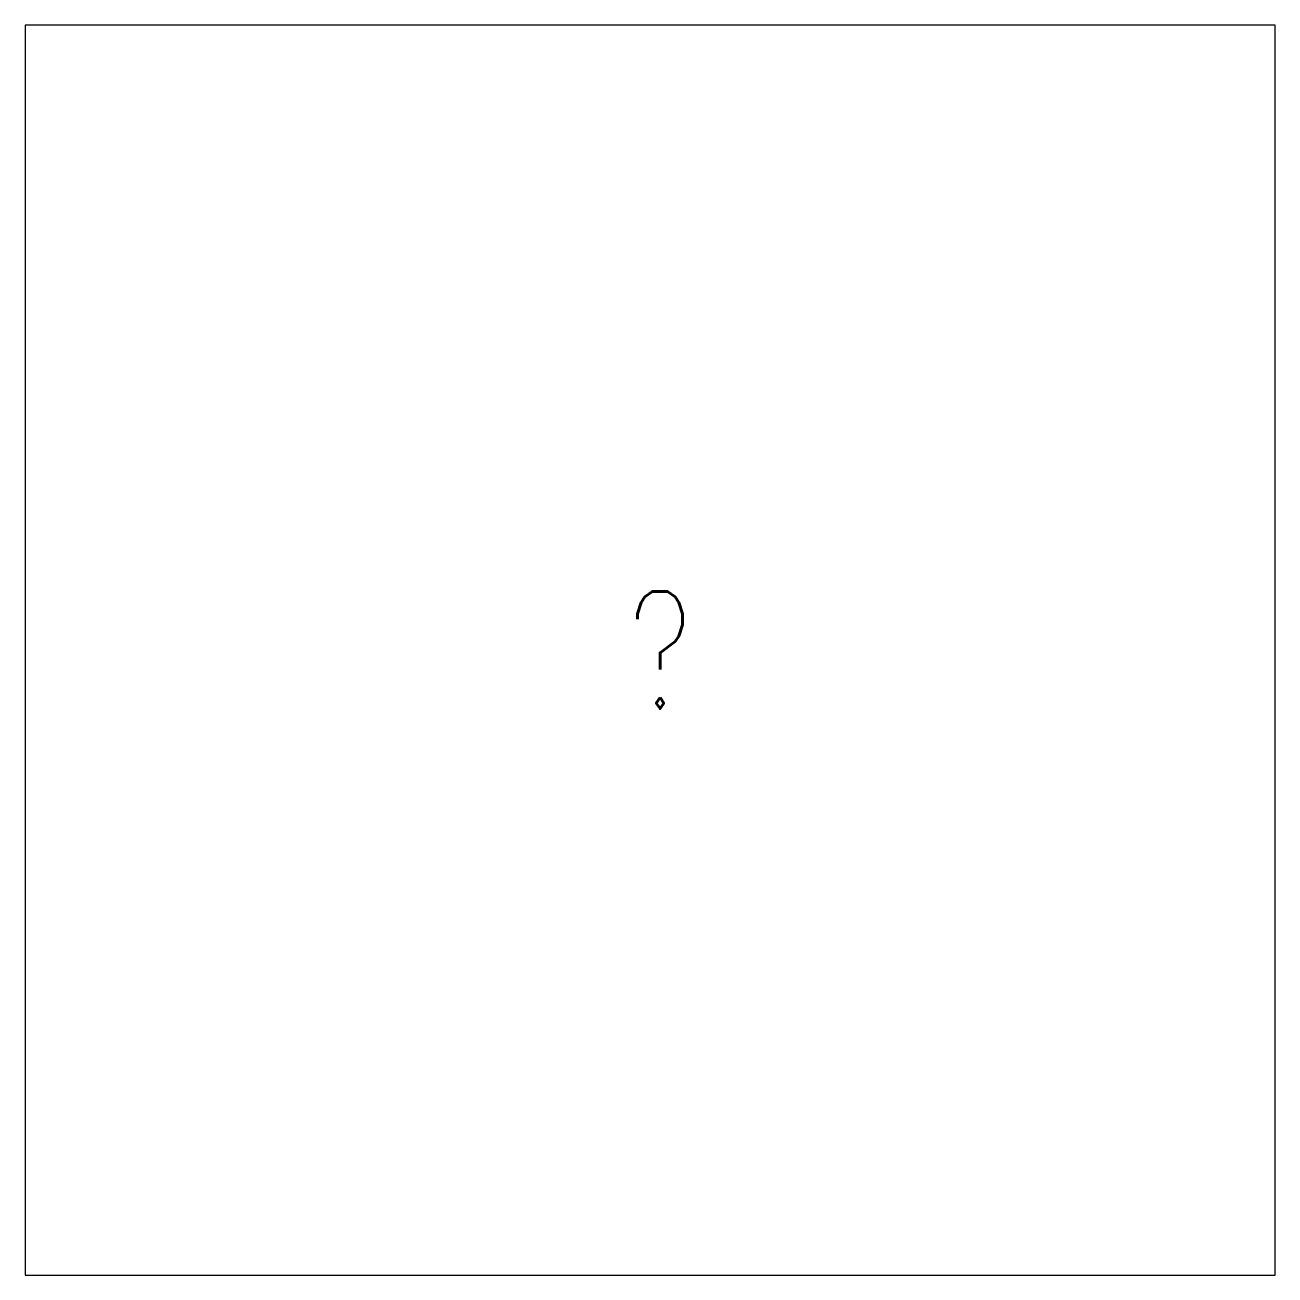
# Model space of a CAD drawing. Header units: inches. Extents: x 0 to 1, y 0 to 1.
import ezdxf
from ezdxf.enums import TextEntityAlignment as Align

# ---------------------------------------------------------------- set-up
doc = ezdxf.new("R2010")
doc.units = ezdxf.units.IN
doc.header["$MEASUREMENT"] = 0
doc.layers.add('E-BLKA', color=4, linetype='Continuous')
doc.styles.add('BRA-ATT', font='romans.shx', dxfattribs={"width": 0.75})

msp = doc.modelspace()

# ---------------------------------------------------------------- linework, layer by layer
for p, q in [((1, 1), (0, 1)), ((0, 1), (0, 0)), ((1, 0), (1, 1)), ((0, 0), (1, 0))]:
    msp.add_line(p, q)

# ---------------------------------------------------------------- texts
at = {"layer": 'E-BLKA', "style": 'BRA-ATT', "width": 0.75}
msp.add_attdef('?', text='', height=0.0938, dxfattribs=at).set_placement((0.508, 0.5), align=Align.MIDDLE)

doc.saveas('drawing.dxf')
